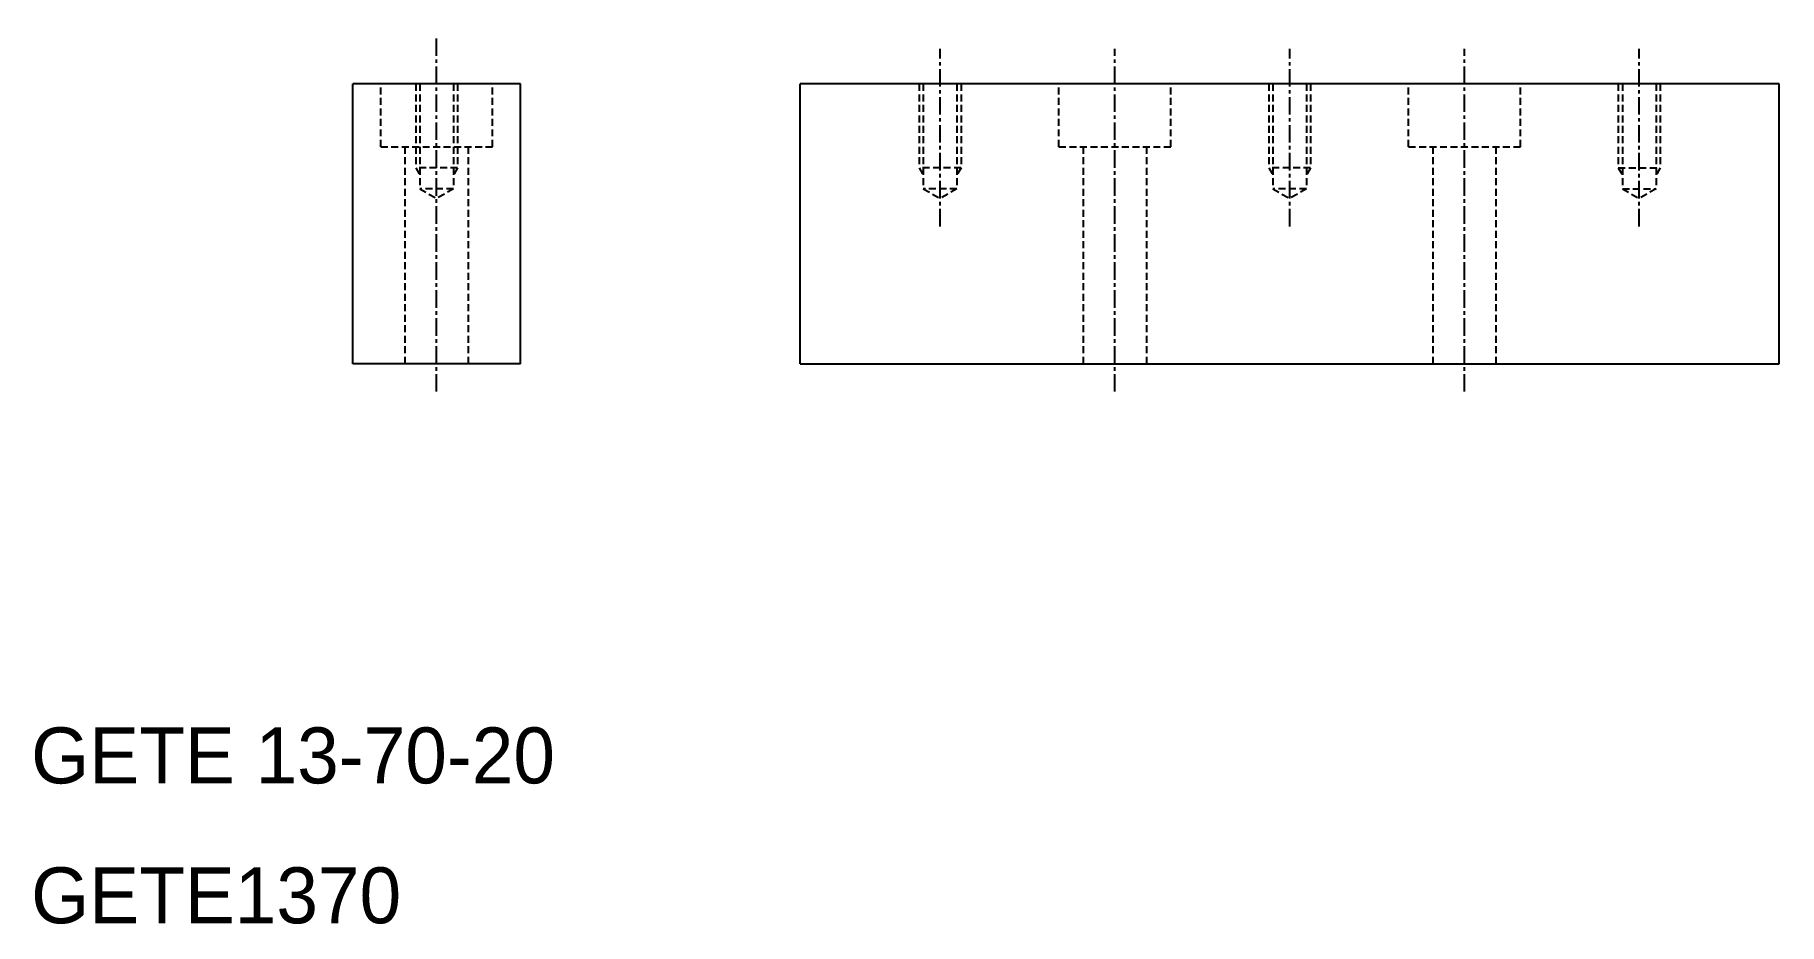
# Model space of a CAD drawing. Extents: x 10 to 135, y 10 to 74.
import ezdxf

# ---------------------------------------------------------------- set-up
doc = ezdxf.new("R2010")
doc.units = 0
doc.linetypes.add('CENTER', pattern=[2, 1.25, -0.25, 0.25, -0.25])
doc.linetypes.add('DASHED', pattern=[0.75, 0.5, -0.25])
doc.layers.get('0').update_dxf_attribs({"linetype": 'CONTINUOUS'})
doc.layers.add('CENTER', color=1, linetype='CENTER')

msp = doc.modelspace()

# ---------------------------------------------------------------- linework, layer by layer
at = {"color": 7, "linetype": 'CONTINUOUS'}
for p, q in [((45, 70), (33, 70)), ((33, 50), (33, 70)), ((45, 50), (45, 70)), ((135, 70), (65, 70)), ((65, 50), (65, 70)), ((135, 50), (135, 70)), ((45, 50), (33, 50)), ((65, 50), (135, 50))]:
    msp.add_line(p, q, dxfattribs=at)
at = {"color": 3, "linetype": 'DASHED'}
for p, q in [((35, 65.5), (35, 70)), ((37.5, 70), (37.5, 64)), ((37.8, 70), (37.8, 62.5)), ((40.2, 70), (40.2, 62.5)), ((40.5, 70), (40.5, 64)), ((43, 65.5), (43, 70)), ((73.5, 70), (73.5, 64)), ((73.8, 70), (73.8, 62.5)), ((76.2, 70), (76.2, 62.5)), ((76.5, 70), (76.5, 64)), ((83.5, 65.5), (83.5, 70)), ((91.5, 65.5), (91.5, 70)), ((98.5, 70), (98.5, 64)), ((98.8, 70), (98.8, 62.5)), ((101.2, 70), (101.2, 62.5)), ((101.5, 70), (101.5, 64)), ((108.5, 65.5), (108.5, 70)), ((116.5, 65.5), (116.5, 70)), ((123.5, 70), (123.5, 64)), ((123.8, 70), (123.8, 62.5)), ((126.2, 70), (126.2, 62.5)), ((126.5, 70), (126.5, 64)), ((35, 65.5), (43, 65.5)), ((36.75, 50), (36.75, 65.5)), ((41.25, 65.5), (41.25, 50)), ((83.5, 65.5), (91.5, 65.5)), ((85.25, 50), (85.25, 65.5)), ((89.75, 65.5), (89.75, 50)), ((108.5, 65.5), (116.5, 65.5)), ((110.25, 50), (110.25, 65.5)), ((114.75, 65.5), (114.75, 50)), ((40.5, 64), (37.5, 64)), ((37.5, 64), (37.8, 63.48)), ((40.5, 64), (40.2, 63.48)), ((76.5, 64), (73.5, 64)), ((73.5, 64), (73.8, 63.48)), ((76.5, 64), (76.2, 63.48)), ((101.5, 64), (98.5, 64)), ((98.5, 64), (98.8, 63.48)), ((101.5, 64), (101.2, 63.48)), ((123.5, 64), (126.5, 64)), ((123.5, 64), (123.8, 63.48)), ((126.5, 64), (126.2, 63.48)), ((40.2, 62.5), (37.8, 62.5)), ((37.8, 62.5), (39, 61.81)), ((40.2, 62.5), (39, 61.81)), ((73.8, 62.5), (75, 61.81)), ((76.2, 62.5), (73.8, 62.5)), ((76.2, 62.5), (75, 61.81)), ((101.2, 62.5), (98.8, 62.5)), ((98.8, 62.5), (100, 61.81)), ((101.2, 62.5), (100, 61.81)), ((123.8, 62.5), (126.2, 62.5)), ((123.8, 62.5), (125, 61.81)), ((126.2, 62.5), (125, 61.81))]:
    msp.add_line(p, q, dxfattribs=at)
at = {"layer": 'CENTER', "color": 1, "linetype": 'CENTER'}
for p, q in [((39, 48), (39, 73.5)), ((75, 59.81), (75, 72.5)), ((87.5, 48), (87.5, 72.5)), ((100, 59.81), (100, 72.5)), ((112.5, 48), (112.5, 72.5)), ((125, 59.81), (125, 72.5))]:
    msp.add_line(p, q, dxfattribs=at)

# ---------------------------------------------------------------- texts
at = {"color": 7, "linetype": 'CONTINUOUS'}
for s, p in [('GETE 13-70-20', (10, 20)), ('GETE1370', (10, 10))]:
    msp.add_text(s, height=4, dxfattribs=at).set_placement(p)

doc.saveas('drawing.dxf')
